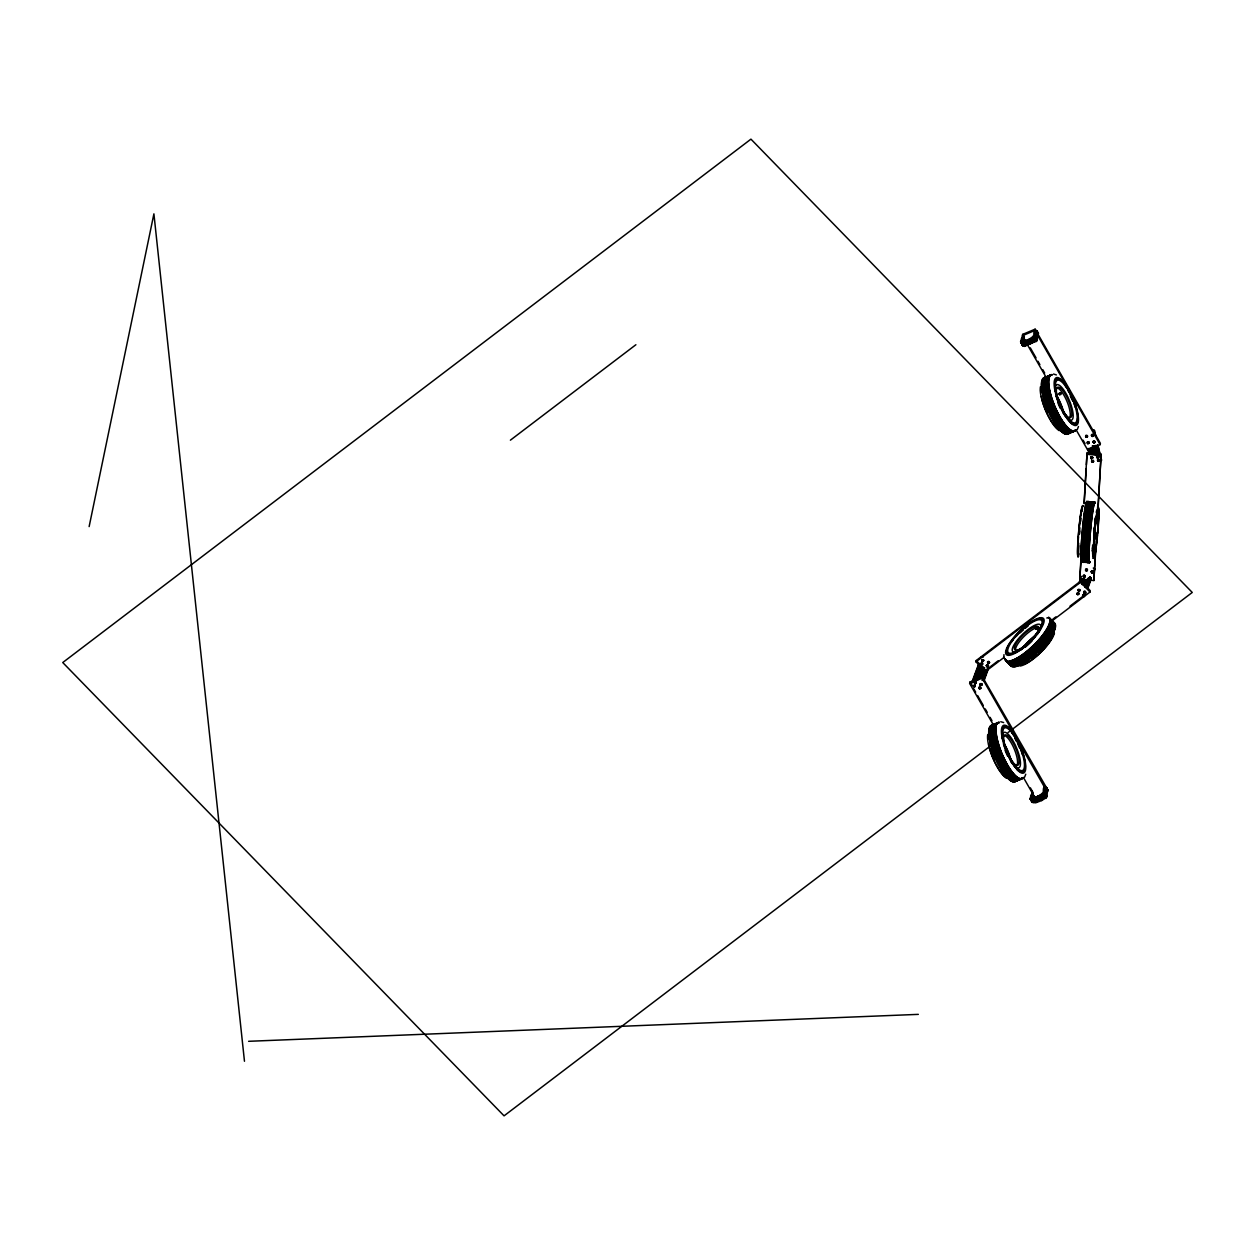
<?xml version="1.0" encoding="UTF-8"?>
<svg xmlns="http://www.w3.org/2000/svg" width="1255" height="1255" viewBox="0 0 1255 1255"><rect width="100%" height="100%" fill="white"/><g stroke="black" fill="none" stroke-linecap="round" stroke-linejoin="round"><path stroke-width="1.5" d="M1003.827 657.918L1003.953 654.655M1035.202 333.093L1035.249 332.826A36.05 13.523 -29.3 0 1 1035.783 331.163L1035.971 331.885A36.254 13.585 -29.3 0 0 1035.438 333.563L1035.328 335.258L1034.904 332.967A36.254 13.585 -29.3 0 1 1035.61 331.226L1035.94 330.583M1034.951 334.599L1035.093 332.889M1035.501 335.179L1035.626 333.485A36.05 13.523 -29.3 0 1 1036.144 331.822M1035.908 334.379L1036.959 339.87M1035.987 336.418L1036.097 334.724A36.254 13.585 -29.3 0 1 1036.63 333.046L1037.461 332.45M1036.332 337.046L1036.269 334.661A36.05 13.523 -29.3 0 1 1036.803 332.983L1037.195 332.497M1036.442 337.234L1036.567 335.54A36.254 13.585 -29.3 0 1 1037.101 333.861L1038.23 333.971L1037.43 335.571A36.819 13.805 -29.3 0 0 1037.273 336.011M1036.818 337.893L1036.677 335.728M1036.991 337.815L1036.944 336.199M1044.427 791.34L1044.552 789.63A36.254 13.585 -29.3 0 1 1045.07 787.967L1045.321 786.744L1045.65 787.967M1044.662 789.834L1044.929 792.36M1044.788 791.999L1044.929 790.305A36.254 13.585 -29.3 0 1 1045.446 788.626C1046.89 787.418 1047.47 788.093 1046.027 789.003M1045.148 792.611L1045.431 790.854A36.05 13.523 -29.3 0 1 1045.964 789.191L1045.807 788.171M1045.446 793.16L1045.384 791.121M1045.619 793.082L1045.744 791.403A36.05 13.523 -29.3 0 1 1046.278 789.724L1046.372 787.591L1046.905 788.344M1045.901 793.976L1045.87 792.36M1041.713 800.549L1046.435 797.6L1046.403 792.94M1096.007 546.019L1093.874 580.532L1079.786 579.292L1080.759 561.707M1084.053 503.114L1087.05 452.961L1101.137 454.216L1097.968 510.863A25.665 1.584 -84.9 0 0 1097.45 507.13M1080.931 562.35L1079.786 579.292M1084.21 503.757L1086.171 468.586M1086.391 464.679L1087.05 452.961M1093.874 580.532L1095.725 547.337M1097.811 510.22L1101.137 454.216M1096.227 542.113L1096.65 534.301M1037.163 332.967L1036.254 331.508M1037.101 336.136A36.05 13.523 -29.3 0 1 1037.634 334.473L1037.854 332.936M1032.112 792.485L1032.206 793.882M1046.576 788.454L1046.074 787.56M1045.509 791.732L1045.572 791.466A36.254 13.585 -29.3 0 1 1046.105 789.787L1046.246 787.967M1046.294 788.548L1047.094 788.877M1045.603 795.121L1046.043 792.282A36.254 13.585 -29.3 0 1 1046.56 790.603L1046.576 788.14M1046.294 792.752A36.254 13.585 -29.3 0 1 1046.827 791.074L1046.168 789.207M1046.309 794.29C1048.066 789.097 1048.223 789.615 1046.843 790.226M993.631 725.374L969.644 683.41L969.911 682.093L982.43 676.853L982.147 678.155L1047.407 792.313L1047.705 790.713M1047.392 791.23L1044.96 786.116L1043.972 787.089A36.819 13.805 -29.3 0 0 1043.423 788.799L1043.297 790.509C1045.007 795.043 1025.084 802.431 1032.128 793.395A36.819 13.805 -29.3 0 0 1032.222 791.921L1032.143 791.419M974.696 686.736L973.88 685.575M973.849 686.846L974.759 685.512L973.425 685.701L974.272 687.034L974.759 685.512M974.853 686.579L973.896 685.654M974.555 682.375L975.355 683.395L975.888 682.171L974.555 682.375L975.386 683.693L975.888 682.171M982.336 664.13L981.018 664.585L981.426 663.205L982.257 664.523L980.924 664.726L980.845 663.644M979.135 688.368L980.688 688.509L979.575 687.567M981.677 664.977L982.179 663.44M974.147 681.7L980.626 664.068L981.802 663.456M983.716 660.052L982.806 661.636L981.975 660.318L983.293 660.114L982.383 661.448L981.692 660.114M979.763 687.16L979.261 688.681L980.516 687.411M980.939 684.053L980.986 685.308L981.63 684.085L980.218 684.665L981.049 684.038M980.265 685.042L981.143 685.607L981.159 684.053L980.484 685.214M980.892 683.834L980.594 684.744L981.426 684.226M988.454 665.793L987.058 666.531L987.167 665.103L986.681 666.625L988.014 666.436L987.92 665.354M987.607 666.405L987.638 665.432M987.434 662.013L988.72 663.33L988.171 662.091M989.128 663.095L989.05 662.013L987.638 662.609L988.548 663.55L989.05 662.013M988.077 663.095L988.469 661.981L988.548 663.55M1036.803 629.273L1036.457 627.877L1036.803 629.273L1035.297 628.394M1036.348 628.394L1036.755 628.222M1086.548 435.799L1087.003 437.211L1085.701 436.771L1087.081 436.818M1085.967 436.975L1086.877 436.803L1086.25 435.909M1088.43 443.58L1087.614 443.423M1088.634 442.623L1088.195 443.486M1077.825 594.478L1078.453 593.16L1077.119 593.364L1077.951 594.682L1078.453 593.16M1077.041 593.741C1080.351 594.321 1074.453 593.097 1078.688 592.972M1079.41 590.07L1078.249 590.023L1078.327 591.105L1079.661 590.917L1079.567 589.834M1091.348 457.542L1092.054 457.997L1091.521 457.322M1079.41 590.352L1078.155 590.415M1092.164 457.777L1092.164 457.542M1093.701 441.65L1094.501 441.744M1091.599 461.275L1092.336 462.264L1092.964 460.852M1094.391 441.493L1094.517 441.65M1084.634 575.841L1083.865 576.312L1084.712 576.249M1084.697 575.794L1083.536 576.61M1083.504 595.043L1083.692 596.596L1082.532 595.309M1086.014 568.939L1085.418 570.068L1086.454 570.805M1087.018 570.727L1086.705 569.503L1086.579 571.009L1085.653 570.068L1087.065 569.488C1087.363 572.155 1088.116 568.217 1086.265 568.939M1083.034 596.203C1084.461 594.917 1083.128 596.25 1083.928 596.031M1084.634 591.717L1084.069 593.003L1085.402 592.815L1084.571 591.482L1083.944 592.689L1084.995 593.035M1097.137 457.291L1097.937 456.506L1097.89 457.746M1085.402 592.815L1084.853 591.717L1083.912 592.313M1097.984 461.04C1099.192 459.659 1098.313 461.118 1098.8 459.691L1097.968 461.118M1089.403 578.822L1090.187 577.52L1090.156 579.073L1089.905 577.3L1090.156 579.073M1090.83 578.241L1089.607 578.21L1090.187 577.52M1092.321 572.923L1092.744 571.778L1091.489 571.59L1092.823 571.386L1091.756 572.092L1092.321 572.923L1091.175 571.888M1059.189 394.556L1059.361 393.474L1060.71 393.662L1059.832 394.996L1059.283 394.164M1060.412 394.007C1059.079 394.823 1060.067 393.866 1060.271 394.164M89.136 526.598L153.91 213.852L244.474 1061.259M1022.386 336.167L1022.825 336.481A36.254 13.585 -29.3 0 1 1022.699 337.987L1021.335 341.046M1076.1 429.743L1087.614 449.886L1100.117 444.647L1034.857 330.473L1035.124 329.171L1022.621 334.41L1022.637 335.744M1035.014 333.171L1035.14 332.638A36.05 13.523 -29.3 0 1 1035.673 330.975L1035.971 330.19L1036.238 331.477M1035.281 333.626L1035.344 333.375A36.254 13.585 -29.3 0 1 1035.861 331.697L1036.316 331.242M1035.391 333.83L1035.516 333.297A36.05 13.523 -29.3 0 1 1036.034 331.634M1035.736 334.442L1035.971 334.112A36.05 13.523 -29.3 0 1 1036.505 332.45L1037.148 330.865L1037.634 332.136L1036.646 331.304L1036.332 332.512A36.254 13.585 -29.3 0 0 1035.799 334.191M1036.505 335.807L1036.63 335.273A36.05 13.523 -29.3 0 1 1037.148 333.61M1036.771 336.277L1036.818 336.011A36.254 13.585 -29.3 0 1 1037.352 334.332M1037.367 333.485L1037.461 334.52M1004.157 657.322L985.426 671.566L975.966 661.84L976.233 660.522L1080.806 580.987L1090.281 590.713L1090.015 592.031L1050.984 621.711M974.931 686.203L973.739 686.124L974.272 687.034M973.347 686.093L974.021 685.261M974.649 683.457L975.355 682.657L975.386 683.693M975.135 681.92L975.26 683.567M976.359 682.94L975.668 681.606L974.241 682.751M980.924 664.726L981.379 663.456L982.257 664.523M981.426 663.205L981.316 664.13M982.053 661.385L981.975 660.318M982.132 661.009L983.042 661.071L982.555 659.863M983.214 657.024L981.347 656.694M982.806 661.636L983.465 660.805L981.755 660.867M978.9 687.411L978.947 688.242M979.182 687.599L980.218 687.567L980.045 688.587M979.261 688.681L980.233 687.489M980.265 688.273L979.339 688.289M981.19 684.869L981.63 684.085M981.018 687.599L980.861 688.399M980.735 685.34L981.802 684.775M986.242 665.668L986.854 664.805M985.426 671.566L985.708 670.248L998.196 660.758M986.681 666.625L987.387 665.825L987.418 666.876M986.838 666.138L987.167 665.103M987.795 663.299L987.716 662.216M988.187 662.703L988.297 661.777M989.583 662.452L988.971 663.33M1059.283 393.866L1060.083 393.223M1035.249 628.222L1035.861 627.343M1035.924 628.3L1037.038 628.614M1036.018 629.383C1035.814 628.504 1035.344 629.288 1036.677 628.504M1036.583 627.688L1035.736 628.19M1086.155 436.426L1087.489 436.74M1086.861 436.52L1086.014 435.736L1086.595 436.316M1086.799 435.626L1085.936 436.128M1087.159 442.278L1087.379 443.329M1088.948 442.607L1087.41 442.827L1087.865 443.768L1088.948 442.607L1087.661 442.184L1088.618 442.701L1087.724 443.266M1088.869 442.999L1088.43 442.058M1087.614 449.886L1087.881 448.568M1091.426 434.967L1092.132 436.458L1093.215 435.297L1091.928 434.873L1091.866 436.191L1093.513 435.658M1092.634 430.528L1094.517 430.528M1091.599 435.909L1092.713 436.269M1091.928 434.873L1093.215 435.297M1092.132 436.458L1092.901 436.348M1093.497 435.736L1092.807 434.387M1092.995 441.744L1093.607 440.866M1094.768 442.137L1093.56 441.305L1094.768 442.137L1093.764 442.905L1093.011 441.65M1090.642 457.62L1091.254 456.757M1093.764 442.905L1093.325 441.964L1094.611 442.639M1094.329 441.195L1093.921 442.074M1091.976 457.087L1092.43 458.028L1091.976 457.087L1091.27 457.965M1094.862 441.744L1094.533 442.78L1095.207 441.854M1092.854 457.746L1091.411 458.797L1090.783 458.044M1092.446 461.95L1091.693 461.511M1092.132 460.679L1093.34 461.495L1092.132 460.679L1091.803 461.715M1097.105 456.334L1098.407 456.773L1097.105 456.334L1097.309 457.918L1098.407 456.773M1097.309 457.918L1096.588 456.93M1100.117 444.647L1100.384 443.329L1035.124 329.171M1097.529 459.895L1097.592 460.726M1098.094 457.808L1097.184 457.416L1098.015 456.726M1098.031 459.801L1098.8 459.691M1098.69 457.212L1098.643 456.381M1098.235 461.401L1097.796 460.459L1099.004 461.275L1099.662 460.083M1098.956 460.428L1098.392 461.134M1032.347 795.011L1031.861 792.909M1031.939 795.074L1032.065 794.541A36.254 13.585 -29.3 0 0 1032.19 793.034L1032.222 792.674M1032.316 795.733L1032.426 795.199A36.254 13.585 -29.3 0 0 1032.567 793.693M1032.661 796.345L1032.896 796.015A36.254 13.585 -29.3 0 0 1032.959 795.592M1033.602 797.647L1033.649 797.38A36.254 13.585 -29.3 0 0 1033.791 795.874M1077.198 594.446L1077.919 593.646L1077.951 594.682M1077.7 592.909L1078.155 593.897L1077.574 593.239M1079.99 589.772L1079.222 591.215L1078.249 590.023M1078.829 589.583L1078.547 590.446L1079.394 590.164M975.966 661.84L1080.539 582.304L1080.806 580.987M1079.08 591.356L1079.739 590.525M1083.583 575.841L1084.414 577.159L1084.916 575.637L1083.583 575.841L1083.74 576.861M1083.661 576.923L1084.995 576.72M1084.163 575.386L1084.477 576.829M1084.916 575.637L1084.461 576.422M1085.826 570.758L1087.065 569.488M1086.203 570.178L1086.328 569.237M1084.289 596.141L1083.442 594.823L1082.783 595.654L1083.614 595.027M1083.834 591.497L1083.661 592.313M1084.022 595.45L1082.955 596.345L1082.861 595.262M1083.442 594.823L1083.175 595.67M1084.571 591.482L1084.367 592.862L1085.481 592.423M1083.755 595.858L1084.195 595.058M1084.822 593.254L1085.01 592.784M1044.38 789.709L1044.427 789.442A36.254 13.585 -29.3 0 1 1044.96 787.764L1045.242 787.387M1044.489 789.913L1044.615 789.379A36.05 13.523 -29.3 0 1 1045.133 787.716M1084.618 595.011L1084.351 596.25M1044.756 790.368L1044.803 790.117A36.254 13.585 -29.3 0 1 1045.337 788.438L1045.792 787.983M1044.866 790.572L1044.976 790.038A36.05 13.523 -29.3 0 1 1045.509 788.375M1045.948 788.328L1045.776 787.45M1091.191 577.99L1089.795 578.728L1089.905 577.3M1091.144 571.715L1091.756 570.837M1045.98 792.548L1046.09 792.015A36.05 13.523 -29.3 0 1 1046.623 790.352M1046.152 792.47L1046.199 792.219A36.05 13.523 -29.3 0 1 1046.733 790.54M1089.967 577.52L1089.983 578.335L1090.658 577.535M1092.995 572.5L1091.662 572.531L1091.944 571.464M1092.07 571.15L1092.007 572.139L1092.54 571.464M1046.356 794.023L1046.576 792.878A36.05 13.523 -29.3 0 1 1047.109 791.215L1047.831 790.368M1047.203 790.885L1047.219 789.724M1092.901 572.468L1092.823 571.386M1037.885 333.814L1037.273 332.92M1046.937 791.262L1046.78 789.928M1047.156 790.289L1047.611 789.348M1046.607 793.144L1046.905 792.313M1021.915 339.948L1022.543 338.066M1031.375 796.69L1032.002 794.807A36.05 13.523 -29.3 0 0 1032.128 793.301L1032.394 794.603M1031.814 797.098L1032.379 795.466A36.05 13.523 -29.3 0 0 1032.488 793.96M1032.096 797.976L1032.834 796.282M972.201 681.355L978.774 663.707M972.045 682.955L979.182 663.566M973.064 681.23L979.543 663.613M975.151 680.053L981.096 664.334M976.045 680.336L981.222 666.248M976.406 680.461L981.598 666.358M976.563 680.822L981.755 666.719M978.225 679.096L982.759 666.75M978.68 679.551L983.214 667.205M979.904 677.669L983.151 668.852M980.061 678.029L983.951 667.456M980.798 678.265L984.689 667.691M981.081 678.061L984.312 669.244M981.441 678.186L984.689 669.37M982.32 678.469L985.567 669.652M982.038 680.351L985.928 669.778M983.167 680.618L987.701 668.288M983.496 680.806L988.046 668.476M983.873 681.261L988.344 668.852M1086.014 435.736L1085.952 437.054M1087.003 437.211L1087.316 436.16M1087.661 442.184L1087.599 443.501M1093.56 441.305L1093.027 441.917M1091.207 457.197L1091.411 458.797M1092.509 457.636L1091.348 458.373M1093.105 462.154L1093.434 461.103M1035.814 627.798L1035.391 628.645M1037.116 628.237L1036.034 629.037M1099.333 460.24L1098.815 461.213M1078.798 583.465L1081.481 576.39M1079.269 583.293L1080.555 579.763M1081.261 582.006L1082.563 578.477M1081.606 582.116L1082.908 578.586M1082.422 582.383L1083.724 578.853M1082.124 584.265L1084.069 578.979M1082.265 584.61L1084.21 579.324M1083.206 584.626L1085.151 579.339M1083.63 585.065L1085.575 579.779M1084.179 584.94L1086.108 579.653M1084.32 585.285L1086.265 579.998M1084.995 585.52L1087.599 578.461M1085.261 585.301L1087.207 580.014M1084.963 587.183L1088.195 578.367M1085.779 587.45L1089.026 578.633M1086.124 587.56L1089.026 578.037M1087.159 587.811L1090.407 578.994M1087.489 587.983L1090.721 579.167M1085.81 593.646L1084.1 596.69M1087.818 588.422L1091.003 579.543M1093.654 572.562L1094.893 568.97L1093.278 568.076M1077.308 429.492L1078.453 426.543M1024.598 777.174L1025.759 774.21M975.59 683.222C973.613 683.536 977.363 681.559 974.476 682.767M987.669 666.201L986.508 665.934M1087.834 442.435L1088.462 443.015L1087.991 442.372M1093.874 441.431L1093.748 442.748M1089.12 443.266L1089.183 442.215M980.688 663.22L980.783 664.491M982.32 660.428L983.214 660.507M1091.756 460.538L1091.583 461.354M981.316 663.597L982.006 663.832M981.912 664.413L982.54 664.366M982.524 664.444L982.681 663.628M1093.733 461.464L1092.901 462.169M1096.729 456.208L1096.572 457.008M974.774 685.136L973.111 686.093M1097.921 457.495L1097.058 457.573M1097.513 459.989L1098.345 459.283M974.508 686.469L973.425 685.701M976.374 682.861L975.543 683.567M988.03 662.624L989.207 662.703M986.963 665.793L987.748 665.73M980.155 683.85L980.077 684.901M978.884 687.489L979.716 686.783M981.379 685.042L980.735 685.214M1086.093 569.801L1086.689 570.084M1083.426 575.418L1083.347 576.469M1078.798 594.164L1078.704 592.878M1092.556 572.358L1091.646 572.28L1092.76 572.625M1085.81 592.423L1084.979 593.129M1035.642 335.54L1032.096 338.677M1035.485 337.219L1036.003 336.214M1036.112 336.403L1032.457 339.336L1025.853 342.113M1035.83 337.846L1036.457 337.03M1036.771 337.564L1033.116 340.513M1036.944 338.27L1033.477 341.125M1036.599 339.195L1037.116 338.191M1037.226 338.379L1035.595 340.105M1037.493 338.85L1035.861 340.56M1044.458 793.113L1045.101 792.282M1044.568 793.301L1045.211 792.485M1044.835 793.772L1045.29 793.019L1044.944 793.96M1045.588 793.144L1039.815 797.192M1042.277 796.705L1045.933 793.772M1046.592 794.933L1040.819 798.98M1046.058 795.937L1046.701 795.121M1046.435 796.611L1046.952 795.592M1046.592 796.564L1045.666 793.238M1046.843 796.941L1045.572 798.384M1060.883 394.509L1060.867 393.239M1021.052 340.905L1020.519 341.768L1022.15 343.195M1020.629 341.972L1021.225 340.858M1020.99 342.631L1021.601 341.517M1021.178 342.552L1021.711 341.705M1021.335 343.243L1022.794 341.172M1022.37 342.882L1021.648 343.792L1022.511 343.807M1022.37 345.078L1023.092 344.152M1022.48 345.266L1023.202 344.356M1030.7 797.6L1029.978 798.509L1031.83 800.659L1040.191 797.866M1030.088 798.713L1030.81 797.788M1030.904 798.321L1030.355 799.168L1031.249 799.278M1030.465 799.372L1031.061 798.258M1031.124 800.533L1031.657 799.67M1031.469 801.161L1032.175 800.235M1031.579 801.349L1032.285 800.439M1031.939 802.008L1032.379 800.957M1021.162 341.109L1021.978 339.697M1021.884 342.395L1022.637 341.235M1030.528 797.647L1031.892 794.619A36.05 13.523 -29.3 0 0 1032.018 793.113L1032.222 793.097M1030.637 797.851L1031.437 796.439M1022.668 334.677L1024.409 336.92M1022.762 335.383L1025.225 340.764M1031.939 792.548L1032.096 791.152M1032.332 792.329L1032.3 793.223A36.254 13.585 -29.3 0 1 1032.175 794.729M1034.763 329.971L1034.497 330.347A36.819 13.805 -29.3 0 0 1033.947 332.057L1033.838 333.767C1035.563 338.27 1015.703 345.674 1022.637 336.716A36.819 13.805 -29.3 0 0 1022.762 335.179L1022.605 334.975M1036.991 333.673L1037.775 333.752M1097.937 457.118L1098.062 456.679M975.01 682.249L975.7 682.704M1092.556 572.076L1092.462 571.527M1078.814 590.493L1079.661 590.917M1084.775 592.454L1084.649 591.811M1085.826 435.422L1085.575 436.662M1087.285 437.007L1087.646 436.018M1091.976 434.418L1091.395 435.469M1092.697 435.626L1092.823 435.124M1090.815 457.149L1092.336 456.93M1091.74 460.616L1093.262 460.397M1096.713 456.287L1098.235 456.067M1098.564 459.863L1098.251 461.04M974.915 686.689L975.182 685.45M1085.277 576.547L1084.273 577.033M980.704 684.304L981.724 685.152M981.802 685.261L982.147 684.257M1078.406 590.713C1080.461 592.344 1076.006 588.501 1079.598 589.458M1078.218 593.819L1077.119 593.364M1083.253 595.294L1084.116 595.45M1085.481 592.909L1085.575 591.45M1037.634 333.438L1037.885 332.606L1037.775 334.175M1047.094 789.803L1046.45 790.415A36.254 13.585 -29.3 0 0 1045.917 792.093M1036.097 341.642L1036.959 340.858L1024.535 346.396M1033.995 337.266L1035.155 336.324M1034.481 338.113L1035.532 336.983M1034.826 338.74L1035.987 337.799M1035.249 339.274L1036.301 338.348M1035.971 340.764L1037.116 339.823M1043.47 794.007L1044.631 793.066M1044.74 793.254L1035.046 798.4M1043.846 794.666L1044.991 793.725M1044.301 795.482L1045.29 794.588M1045.76 795.09L1036.081 800.219M1045.07 796.847L1046.105 795.701M1046.215 795.905L1040.928 799.168L1032.598 802.008M1046.325 796.407L1043.313 798.525M1045.431 797.505L1046.482 796.36M1059.11 393.286L1060.648 393.129M510.393 440.176L635.893 344.733M1087.238 570.178L1085.732 569.692M1089.246 578.131L1090.297 577.677M987.638 662.609L988.595 662.107M1078.61 593.85L1077.37 594.054M1052.82 619.201L1055.941 616.832M1069.982 606.149L1082.469 596.658M989.379 746.741L504.055 1115.852L62.75 662.546L750.945 139.148L1192.25 592.454L1008.11 732.496M987.481 666.531L986.587 665.542M1034.12 337.25L1023.515 341.972M1032.363 339.148L1034.481 337.924M1034.951 338.74L1030.7 341.078M1035.72 340.089L1029.147 343.274M1023.531 345.643L1029.649 344.074L1035.971 340.56M1034.01 342.019L1036.081 340.748M1041.556 795.419L1043.58 793.991M1041.932 796.078L1043.956 794.666M1042.654 797.27L1044.725 796.015M1045.556 797.505L1034.857 802.306M1091.725 434.638L1092.791 434.465M1087.458 441.948L1088.258 441.65M1093.168 462.091L1093.497 460.491M1087.254 570.586L1086.046 570.539M1083.598 575.308L1084.398 575.01M1091.505 571.056L1093.058 571.198M1084.853 576.876L1085.324 575.574M1078.625 594.258L1077.276 594.384M1084.006 591.403L1085.073 591.246M1084.367 596.172L1083.567 596.47M982.351 664.554L980.641 664.193M980.312 683.74L981.865 683.881M979.622 688.54L980.453 688.65M1032.159 338.709L1027.657 340.638M1032.52 339.368L1028.033 341.297M1033.179 340.529L1028.802 342.662M1031.343 342.238L1033.54 341.156M1033.9 341.815L1027.39 344.686M1041.509 795.262L1030.371 798.902M1041.885 795.921L1037.509 797.976M1040.16 797.819L1042.34 796.737M1043.376 798.557L1036.803 801.506M1034.826 329.673L1036.646 331.979M1029.994 339.838L1023.421 342.066M1030.716 341.125L1026.308 342.929M1031.485 342.474L1022.323 345.094M1037.132 797.38L1039.438 796.533M1039.83 797.239L1035.312 798.855M1038.262 799.404L1040.489 798.4M1038.732 800.219L1040.96 799.215M1041.713 800.549L1035.689 802.808L1033.147 802.573M1034.857 330.473L1022.354 335.728L1022.935 334.316M969.644 683.41L982.147 678.155M1042.058 794.572L1034.904 797.568L1023.39 777.41M1037.509 331.493L1037.132 331.493M1038.277 333.344C1038.277 332.826 1038.387 333.689 1038.434 333.061M1037.524 333.532L1038.497 333.25M1046.482 788.234L1046.623 787.607M1031.736 793.897L1032.787 795.09M982.43 676.853L1047.878 790.085M1089.262 578.586L1089.811 578.147M1078.139 593.835L1077.512 593.317L1078.531 594.243M1025.963 342.317L1028.159 341.423M1028.504 342.05L1024.253 343.541M1026.606 343.478L1028.818 342.599M1026.966 344.105L1029.273 343.415M1035.422 799.059L1037.618 798.227M1036.426 800.847L1038.638 799.953M1023.798 342.725L1025.9 342.035M1026.01 342.238L1022.025 343.29M1024.566 344.074L1026.668 343.399M1024.911 344.701L1027.123 344.215L1046.341 377.692M1025.288 345.36L1027.5 344.874M1032.896 798.808L1035.108 798.321M1033.273 799.466L1035.359 798.776M1033.367 799.655L1035.469 798.98M1034.026 800.831L1036.128 800.141M1036.583 800.957L1031.688 801.647M1032.865 802.478L1036.85 801.427M1034.748 802.102L1036.959 801.616M1093.591 440.944L1094.689 441.038M1092.258 458.53L1091.458 458.483M1089.575 577.08L1091.16 577.802M1090.077 578.743L1089.324 577.739M1083.112 594.588L1084.602 595.09M1035.846 627.437L1037.336 627.924M987.967 661.542L988.799 661.526M986.838 664.883L988.438 665.872M987.387 666.578L987.089 665.495M980.547 683.614L981.394 683.583M980.343 687.787L979.512 687.913M1021.539 342.427L1023.625 342.16L1020.833 342.458M1023.892 342.631L1021.099 342.913M1021.915 343.101L1023.986 342.819M1022.37 343.917L1024.347 343.446M1024.645 343.996L1021.868 344.278M1023.029 345.078L1025.115 344.811M1023.39 345.737L1025.476 345.47M1025.398 345.564L1022.699 345.753L1020.692 341.705M1030.998 799.168L1033.085 798.902M1031.375 799.843L1033.351 799.372M1033.461 799.561L1030.684 799.859M1032.143 801.192L1034.12 800.737M1032.488 801.82L1034.575 801.553M1034.951 802.212L1032.049 802.306M1094.611 442.403L1093.513 442.544M975.449 682.877L975.966 683.253M1043.987 791.074L1046.639 795.341M248.615 1041.305L918.331 1014.369M1086.328 435.281L1087.144 435.454M1087.959 441.729L1089.011 442.074M1083.755 576.782L1084.587 576.955M982.492 659.565L983.795 660.381M982.963 661.416L982.445 661.307M1037.148 330.865L1036.897 332.324M1045.901 787.795L1046.843 788.877M1048.082 790.619L1047.125 789.552M1098.015 445.368L1101.639 460.287L1098.611 459.361M1086.783 454.279L1100.87 455.534M1097.466 457.651L1096.682 457.181M981.096 684.791L980.39 685.356L980.296 684.273M987.403 664.805L988.422 665.621M987.309 666.672L986.257 665.589M1020.723 342.254L1021.79 342.537M1022.213 344.905L1023.264 345.172M1022.59 345.564L1024.535 346.396M1030.575 799.655L1031.626 799.937M1031.328 801.019L1032.285 801.098M1031.798 801.835L1032.74 801.914M971.762 684.759L970.978 684.901M1053.494 374.037L1056.365 374.916M1000.784 721.719L1003.655 722.582M1089.826 577.677L1090.736 578.618M988.815 661.448L989.567 662.546M981.943 662.875L982.665 663.707M974.978 683.52L974.256 682.673M1080.539 582.304L1090.015 592.031M976.233 660.522L978.947 663.299M1092.572 457.024L1092.838 457.824M1030.308 347.839L1036.065 357.91M1037.979 361.267L1039.893 364.625M1042.78 369.676L1044.693 373.033M1083.081 440.176L1085.01 443.533M969.911 682.093L971.841 685.45M973.755 688.807L975.668 692.164M977.598 695.521L983.355 705.592M985.269 708.95L987.199 712.307M990.07 717.342L991.983 720.699M1030.386 787.858L1033.257 792.893M1036.159 336.34L1037.336 338.521M1035.014 334.316L1037.163 338.599M1044.599 791.246L1046.811 795.262M1035.202 335.101L1037.43 339.117M1044.835 791.764L1046.89 795.858M1021.821 343.713L1022.872 345.658M1031.641 801.082L1032.332 802.4L1030.261 798.635M1083.269 576.139L1084.744 576.029M1023.594 338.834L1023.782 339.368A36.254 13.585 -29.3 0 0 1023.86 338.301M1094.438 430.481L1095.85 436.097M1094.14 430.277L1095.474 435.861M1097.701 445.164L1101.263 460.036M1093.78 430.261L1094.674 433.979M1097.356 445.149L1100.462 458.153M1096.195 445.4L1098.423 454.702M1095.819 445.462L1098.047 454.749M1094.925 445.588L1097.152 454.89M1094.548 445.651L1096.776 454.938M1094.25 445.964L1096.478 455.267M1093.497 446.074L1095.725 455.377M1093.34 445.823L1095.568 455.126M1092.744 446.184L1094.533 453.62M1092.274 445.98L1094.062 453.416M1091.521 448.019L1093.027 453.839M1091.144 448.066L1092.477 453.651M1090.234 448.208L1091.568 453.777M1089.858 448.255L1091.191 453.839M1088.367 448.459L1089.701 454.028M1091.489 571.59L1091.568 572.672M1083.991 591.936L1084.069 593.003M983.293 660.114L983.387 661.197M1025.696 340.403A36.819 13.805 -29.3 0 1 1025.696 340.78M1023.547 337.768A36.254 13.585 -29.3 0 1 1023.421 339.274M1023.06 337.642A36.254 13.585 -29.3 0 1 1023.029 338.034M1022.998 337.924A36.05 13.523 -29.3 0 1 1022.966 338.301M1022.543 336.371A36.05 13.523 -29.3 0 1 1022.417 337.877M1023.688 338.395A36.05 13.523 -29.3 0 1 1023.625 339.462M1024.143 339.211A36.05 13.523 -29.3 0 1 1024.143 339.556A36.254 13.585 -29.3 0 0 1024.206 338.928M1024.315 339.117A36.254 13.585 -29.3 0 1 1024.315 339.478M1024.033 339.007A36.05 13.523 -29.3 0 1 1024.033 339.352M1034.967 332.701A36.254 13.585 -29.3 0 1 1035.501 331.022M1035.171 797.145A36.819 13.805 -29.3 0 1 1035.171 797.521M1032.849 794.588A36.05 13.523 -29.3 0 1 1032.834 794.933M1032.787 795.67A36.05 13.523 -29.3 0 1 1032.708 796.094M1033.022 794.509A36.254 13.585 -29.3 0 1 1032.991 795.215M1045.258 790.932A36.254 13.585 -29.3 0 1 1045.792 789.254M1045.086 790.226A36.05 13.523 -29.3 0 1 1045.619 788.564M1033.602 795.952A36.05 13.523 -29.3 0 1 1033.477 797.443L1033.54 797.176A36.254 13.585 -29.3 0 0 1033.681 795.67M1033.493 795.748A36.05 13.523 -29.3 0 1 1033.493 796.094M1033.869 796.407A36.05 13.523 -29.3 0 1 1033.806 797.49M1034.042 796.329A36.254 13.585 -29.3 0 1 1033.979 797.427M1034.151 796.533A36.254 13.585 -29.3 0 1 1034.089 797.615A36.05 13.523 -29.3 0 0 1033.979 796.611M1044.709 789.568A36.05 13.523 -29.3 0 1 1045.242 787.905M1023.17 777.88A30.559 8.863 67.2 0 1 1002.369 754.851A30.559 8.863 67.2 0 1 999.278 722.237M1007.608 756.122A25.665 7.452 67.2 0 1 1004.973 749.972M1009.804 729.72A25.665 7.452 67.2 0 1 1013.977 735.477M1015.028 737.203A25.665 7.452 67.2 0 1 1018.025 742.913M1018.715 744.419A25.665 7.452 67.2 0 1 1020.66 749.062M1024.849 766.052A25.665 7.452 67.2 0 1 1024.692 769.943M1020.158 779.151A30.559 8.863 67.2 0 1 999.356 756.106A30.559 8.863 67.2 0 1 996.282 723.492M1021.429 778.618A30.559 8.863 67.2 0 1 1000.627 755.573A30.559 8.863 67.2 0 1 997.537 722.958M1022.778 778.053A30.559 8.863 67.2 0 1 1001.976 755.008A30.559 8.863 67.2 0 1 998.886 722.394M1021.821 778.445A30.559 8.863 67.2 0 1 1001.019 755.416A30.183 8.754 67.2 0 1 994.901 727.163M997.945 722.802A30.559 8.863 67.2 0 0 1001.019 755.416A30.183 8.754 67.2 0 0 1016.895 778.382M996.046 724.245A30.183 8.754 67.2 0 1 998.07 723.147M1021.664 778.116A30.183 8.754 67.2 0 1 1019.64 779.198M1019.248 779.371A30.183 8.754 67.2 0 1 1002.337 759.102A30.183 8.754 67.2 0 1 994.509 727.335M1023.013 777.551A30.183 8.754 67.2 0 1 1005.804 761.832A30.183 8.754 67.2 0 1 996.25 726.598M997.396 723.68A30.183 8.754 67.2 0 1 999.419 722.582M1002.447 737.72A19.202 5.569 67.2 0 1 1011.263 737.987A19.202 5.569 67.2 0 1 1020.472 763.871A19.202 5.569 67.2 0 1 1010.573 760.593M1008.047 754.349A16.441 4.769 67.2 0 1 1006.463 735.038A16.441 4.769 67.2 0 1 1018.872 758.632A16.441 4.769 67.2 0 1 1009.961 758.004M1022.621 777.708A30.183 8.754 67.2 0 1 1005.412 761.989A30.183 8.754 67.2 0 1 995.858 726.77M997.003 723.837A30.183 8.754 67.2 0 1 999.027 722.755M1017.789 780.139A30.559 8.863 67.2 0 1 996.988 757.11A30.559 8.863 67.2 0 1 993.897 724.496M1012.848 780.077A30.183 8.754 67.2 0 1 1010.699 778.492M1009.553 777.41A30.183 8.754 67.2 0 1 990.87 728.857M992.015 725.939A30.183 8.754 67.2 0 1 994.038 724.841M1017.632 779.81A30.183 8.754 67.2 0 1 1015.609 780.892M994.384 759.604A23.123 6.714 67.2 0 1 992.627 755.416M1019.499 771.527A24.488 7.106 67.2 0 1 1016.817 769.362M1012.863 764.405A24.488 7.106 67.2 0 1 1010.871 761.189M1004.941 748.404A24.488 7.106 67.2 0 1 1003.482 743.98M1012.079 733.061A24.488 7.106 67.2 0 1 1014.087 736.058M1015.091 737.705A24.488 7.106 67.2 0 1 1016.55 740.34M1018.605 744.576A24.488 7.106 67.2 0 1 1020.472 749.015M1021.021 750.506A24.488 7.106 67.2 0 1 1022.48 754.914M1016.472 768.484A23.312 6.761 67.2 0 1 1013.663 765.126M1012.707 763.762A23.312 6.761 67.2 0 1 1005.679 749.925M1002.478 739.038A23.312 6.761 67.2 0 1 1001.992 735.901M1014.824 738.332A23.312 6.761 67.2 0 1 1016.66 741.736M1017.538 743.509A23.312 6.761 67.2 0 1 1019.389 747.698M1020.001 778.806A30.183 8.754 67.2 0 1 1015.232 779.088M1014.181 778.398A30.183 8.754 67.2 0 1 996.235 747.525A30.183 8.754 67.2 0 1 996.407 723.853M1016.879 780.359A30.183 8.754 67.2 0 1 996.862 752.875A30.183 8.754 67.2 0 1 995.293 724.308M1019.06 779.606A30.559 8.863 67.2 0 1 998.243 756.577A30.559 8.863 67.2 0 1 995.168 723.962M1009.145 777.582A30.183 8.754 67.2 0 1 992.721 746.301A30.183 8.754 67.2 0 1 993.631 725.014M1017.225 779.967A30.183 8.754 67.2 0 1 1015.201 781.065M1017.397 780.312A30.559 8.863 67.2 0 1 996.58 757.267A30.559 8.863 67.2 0 1 993.505 724.653M1016.44 780.704A30.559 8.863 67.2 0 1 995.639 757.675A30.559 8.863 67.2 0 1 992.548 725.061M1016.283 780.375A30.183 8.754 67.2 0 1 995.733 757.612A30.183 8.754 67.2 0 1 992.689 725.406M1015.875 780.532A30.183 8.754 67.2 0 1 1011.106 780.814M1010.055 780.124A30.183 8.754 67.2 0 1 992.125 749.266A30.183 8.754 67.2 0 1 992.297 725.578M1016.048 780.877A30.559 8.863 67.2 0 1 995.246 757.832A30.559 8.863 67.2 0 1 992.156 725.217M994.666 759.636A24.488 7.106 67.2 0 1 992.815 755.196M1003.482 774.492A25.665 7.452 67.2 0 1 1001.412 771.872M994.556 759.793A25.665 7.452 67.2 0 1 992.611 755.149M992.03 753.596A25.665 7.452 67.2 0 1 990.509 748.968M1005.679 748.09A25.665 7.452 67.2 0 1 1007.702 752.686M1002.839 736.105A16.441 4.769 67.2 0 1 1014.856 750.49A16.441 4.769 67.2 0 1 1014.197 765.597M1006.588 778.335A25.869 7.514 67.2 0 1 993.066 758.6A25.869 7.514 67.2 0 1 987.748 734.442M1006.024 777.174A24.488 7.106 67.2 0 1 1001.396 772.798M1000.408 771.48A24.488 7.106 67.2 0 1 988.642 744.09M988.03 739.321A24.488 7.106 67.2 0 1 988.187 735.618M1004.455 744.121A20.08 5.82 67.2 0 1 1011.64 762.758M1004.878 745.564A16.441 4.769 67.2 0 1 1010.746 760.828M1054.012 622.825A30.559 8.785 -44.2 0 1 1038.309 651.596A30.559 8.785 -44.2 0 1 1010.259 664.679M1051.737 620.472A30.559 8.785 -44.2 0 1 1036.034 649.259A30.559 8.785 -44.2 0 1 1007.969 662.342M1052.694 621.46A30.559 8.785 -44.2 0 1 1036.991 650.247A30.183 8.675 -44.2 0 1 1013.46 665.181M1008.942 663.33A30.559 8.785 -44.2 0 0 1036.991 650.247A30.183 8.675 -44.2 0 0 1053.729 626.669M1053.714 622.511A30.559 8.785 -44.2 0 1 1038.011 651.298A30.183 8.675 -44.2 0 1 1014.479 666.232M1009.961 664.366A30.559 8.785 -44.2 0 0 1038.011 651.298A30.183 8.675 -44.2 0 0 1054.749 627.704M1052.992 621.774A30.559 8.785 -44.2 0 1 1037.289 650.561A30.559 8.785 -44.2 0 1 1009.24 663.628M1054.027 626.967A30.183 8.675 -44.2 0 1 1037.226 650.466A30.183 8.675 -44.2 0 1 1013.758 665.495M1010.918 665.181A30.183 8.675 -44.2 0 1 1009.522 663.377M1052.741 622.041A30.183 8.675 -44.2 0 1 1054.137 623.829M1010.62 664.868A30.183 8.675 -44.2 0 1 1009.208 663.079M1052.443 621.727A30.183 8.675 -44.2 0 1 1053.839 623.531M1050.513 639.046A23.123 6.652 -44.2 0 1 1048.851 641.729M1045.603 646.027A23.123 6.652 -44.2 0 1 1043.721 648.223M1037.32 654.577A23.123 6.652 -44.2 0 1 1032.834 658.248M1055.047 628.018A30.183 8.675 -44.2 0 1 1038.246 651.518A30.183 8.675 -44.2 0 1 1014.777 666.546M1011.938 666.217A30.183 8.675 -44.2 0 1 1010.542 664.428M1054.435 633.022A25.869 7.436 -44.2 0 1 1040.019 653.165A25.869 7.436 -44.2 0 1 1019.907 666.044M1053.651 631.375A24.488 7.044 -44.2 0 1 1044.348 648.427A24.488 7.044 -44.2 0 1 1024.174 664.24M1011.64 665.919A30.183 8.675 -44.2 0 1 1010.228 664.115M1053.463 622.778A30.183 8.675 -44.2 0 1 1054.859 624.566M1049.949 618.637A30.559 8.785 -44.2 0 1 1034.23 647.407A30.559 8.785 -44.2 0 1 1006.181 660.491M1049.682 618.903A30.183 8.675 -44.2 0 1 1042.089 638.826A30.183 8.675 -44.2 0 1 1014.762 661.181M1013.287 661.73A30.183 8.675 -44.2 0 1 1010.699 662.358M1007.859 662.028A30.183 8.675 -44.2 0 1 1006.463 660.24M1049.745 640.521A25.665 7.389 -44.2 0 1 1039.407 652.522M1036.944 654.781A25.665 7.389 -44.2 0 1 1031.971 658.859M1027.17 662.107A25.665 7.389 -44.2 0 1 1022.903 664.303M1027.861 643.219A25.665 7.389 -44.2 0 1 1032.692 638.575M1051.47 620.754A30.183 8.675 -44.2 0 1 1041.415 643.548A30.183 8.675 -44.2 0 1 1012.503 664.209M1009.663 663.879A30.183 8.675 -44.2 0 1 1008.251 662.091M1021.445 649.745A20.08 5.773 -44.2 0 1 1037.885 633.618M1050.639 619.892A30.183 8.675 -44.2 0 1 1040.583 642.686A30.183 8.675 -44.2 0 1 1011.656 663.346M1008.832 663.017A30.183 8.675 -44.2 0 1 1007.42 661.228M1050.906 619.609A30.559 8.785 -44.2 0 1 1035.187 648.396A30.559 8.785 -44.2 0 1 1007.138 661.479M1049.384 618.59A30.183 8.675 -44.2 0 1 1041.791 638.513A30.183 8.675 -44.2 0 1 1014.464 660.883M1012.989 661.432A30.183 8.675 -44.2 0 1 1010.401 662.044M1007.561 661.73A30.183 8.675 -44.2 0 1 1006.165 659.926M1046.78 617.993A30.559 8.785 -44.2 0 1 1036.771 644.286A30.559 8.785 -44.2 0 1 1005.883 660.177M1048.929 617.586A30.559 8.785 -44.2 0 1 1033.21 646.372A30.559 8.785 -44.2 0 1 1005.161 659.44M1048.662 617.852A30.183 8.675 -44.2 0 1 1038.607 640.646A30.183 8.675 -44.2 0 1 1009.679 661.307M1006.839 660.993A30.183 8.675 -44.2 0 1 1005.443 659.189M1049.651 622.48A30.183 8.675 -44.2 0 1 1032.849 645.98A30.183 8.675 -44.2 0 1 1009.381 660.993M1006.541 660.679A30.183 8.675 -44.2 0 1 1005.145 658.891M1048.364 617.538A30.183 8.675 -44.2 0 1 1049.76 619.343M1048.615 617.272A30.559 8.785 -44.2 0 1 1032.912 646.058A30.559 8.785 -44.2 0 1 1004.863 659.142M1041.368 627.531A23.312 6.714 -44.2 0 1 1039.03 631.485M1034.842 636.913A23.312 6.714 -44.2 0 1 1032.849 639.14M1030.732 641.321A23.312 6.714 -44.2 0 1 1027.406 644.443M1022.872 648.145A23.312 6.714 -44.2 0 1 1014.652 653.086M1020.221 632.849A23.312 6.714 -44.2 0 1 1023.547 629.728M1025.053 628.426A23.312 6.714 -44.2 0 1 1028.08 626.025M1039.595 631.077A24.488 7.044 -44.2 0 1 1034.151 637.948M1030.888 641.399A24.488 7.044 -44.2 0 1 1022.621 648.584M1016.55 635.956A24.488 7.044 -44.2 0 1 1018.699 633.65M1024.504 628.19A24.488 7.044 -44.2 0 1 1026.904 626.245M1032.441 640.552A25.665 7.389 -44.2 0 1 1025.1 647.313M1011.357 642.089A25.665 7.389 -44.2 0 1 1013.162 639.689M1015.17 637.258A25.665 7.389 -44.2 0 1 1020.895 631.249M1025.853 626.857A25.665 7.389 -44.2 0 1 1028.331 624.896M1017.601 651.329A19.202 5.522 -44.2 0 1 1021.303 635.548A19.202 5.522 -44.2 0 1 1040.646 627.563M1039.611 630.277A19.202 5.522 -44.2 0 1 1037.681 633.54M1034.983 637.101A19.202 5.522 -44.2 0 1 1032.865 639.532M1049.196 640.928A24.488 7.044 -44.2 0 1 1043.752 647.815M1036.975 654.545A24.488 7.044 -44.2 0 1 1034.591 656.569M1016.362 651.157A16.441 4.722 -44.2 0 1 1024.802 635.673A16.441 4.722 -44.2 0 1 1039.893 628.63M1025.304 645.243A16.441 4.722 -44.2 0 1 1034.387 636.552M1090.046 561.973A30.559 1.883 -84.9 0 1 1090.375 531.838A30.559 1.883 -84.9 0 1 1095.333 503.192M1097.529 508.322A24.488 1.506 -84.9 0 1 1097.843 509.279M1097.937 515.805A24.488 1.506 -84.9 0 1 1097.545 523.821M1096.666 534.771A24.488 1.506 -84.9 0 1 1096.195 539.477M1094.187 554.067A24.488 1.506 -84.9 0 1 1093.607 556.389M1092.838 556.153A24.488 1.506 -84.9 0 1 1092.87 546.317M1094.156 529.061A24.488 1.506 -84.9 0 0 1093.858 532.245A23.312 1.443 -84.9 0 1 1094.031 529.218M1097.811 516.636A25.665 1.584 -84.9 0 1 1097.639 520.339M1096.556 534.85A25.665 1.584 -84.9 0 1 1096.227 538.175M1093.34 557.518A25.665 1.584 -84.9 0 1 1092.854 558.255M1092.446 550.427A25.665 1.584 -84.9 0 1 1092.666 545.047M1093.764 530.536A25.665 1.584 -84.9 0 1 1094.093 527.21M1086.657 561.675A30.559 1.883 -84.9 0 1 1086.987 531.54A30.559 1.883 -84.9 0 1 1091.944 502.894M1088.085 561.801A30.559 1.883 -84.9 0 1 1088.414 531.665A30.559 1.883 -84.9 0 1 1093.372 503.02M1089.607 561.942A30.559 1.883 -84.9 0 1 1089.936 531.806A30.559 1.883 -84.9 0 1 1094.878 503.161M1088.54 561.848A30.559 1.883 -84.9 0 1 1088.854 531.712A30.559 1.883 -84.9 0 1 1093.811 503.067M1092.838 503.114A30.183 1.867 -84.9 0 1 1093.78 503.428M1088.556 561.471A30.183 1.867 -84.9 0 1 1087.991 543.258A30.183 1.867 -84.9 0 1 1092.132 505.985M1092.383 503.082A30.183 1.867 -84.9 0 1 1093.325 503.381M1088.116 561.44A30.183 1.867 -84.9 0 1 1087.175 561.142M1087.003 557.989A30.183 1.867 -84.9 0 1 1091.677 505.938M1090.077 561.613A30.183 1.867 -84.9 0 1 1090.062 535.775A30.183 1.867 -84.9 0 1 1094.909 502.377M1097.419 534.944A25.869 1.6 -84.9 0 1 1093.34 557.189A25.869 1.6 -84.9 0 1 1095.882 518.99A25.869 1.6 -84.9 0 1 1098.753 514.911M1098.705 516.589A25.869 1.6 -84.9 0 1 1097.576 533.265M1078.625 556.028A25.665 1.584 -84.9 0 1 1078.657 545.705M1079.41 534.301A25.665 1.584 -84.9 0 1 1079.692 530.959M1080.696 521.217A25.665 1.584 -84.9 0 1 1081.057 518.252M1082.014 511.554A25.665 1.584 -84.9 0 1 1082.453 509.075M1083.536 505.891A25.665 1.584 -84.9 0 0 1083.065 506.644A25.869 1.6 -84.9 0 0 1078.829 530.881A25.869 1.6 -84.9 0 0 1078.547 556.389M1078.563 554.883A24.488 1.506 -84.9 0 1 1078.688 543.227M1079.316 534.159A24.488 1.506 -84.9 0 1 1079.88 527.79M1089.638 561.565A30.183 1.867 -84.9 0 1 1089.952 531.806A30.183 1.867 -84.9 0 1 1094.846 503.522M1083.991 561.44A30.559 1.883 -84.9 0 1 1084.304 531.304A30.559 1.883 -84.9 0 1 1089.262 502.659M1088.289 502.722A30.183 1.867 -84.9 0 1 1089.23 503.02M1082.908 557.628A30.183 1.867 -84.9 0 1 1087.583 505.577M1078.751 553.737A23.123 1.428 -84.9 0 1 1078.5 536.905M1078.986 530.943A23.123 1.428 -84.9 0 1 1079.99 521.249M1080.21 519.476A23.123 1.428 -84.9 0 1 1080.853 514.785M1081.481 511.224A23.123 1.428 -84.9 0 1 1082.453 508.353M1097.529 510.377A23.312 1.443 -84.9 0 1 1097.498 519.743M1096.556 533.14A23.312 1.443 -84.9 0 1 1096.274 536.167M1093.074 555.918A23.312 1.443 -84.9 0 1 1092.697 548.796M1094.987 520.7A23.312 1.443 -84.9 0 1 1095.427 517.421M1096.258 512.369A23.312 1.443 -84.9 0 1 1096.807 510.158M1086.689 561.314A30.183 1.867 -84.9 0 1 1086.673 535.477A30.183 1.867 -84.9 0 1 1091.521 502.078M1085.434 561.205A30.183 1.867 -84.9 0 1 1085.763 531.445A30.559 1.883 -84.9 0 1 1090.689 502.784M1090.658 503.145A30.183 1.867 -84.9 0 0 1085.763 531.445A30.559 1.883 -84.9 0 0 1085.418 561.565M1087.834 502.675A30.183 1.867 -84.9 0 1 1088.775 502.973M1082.453 557.596A30.183 1.867 -84.9 0 1 1087.128 505.545M1083.536 561.393A30.559 1.883 -84.9 0 1 1083.865 531.273A30.559 1.883 -84.9 0 1 1088.822 502.612M1082.469 561.299A30.559 1.883 -84.9 0 1 1082.798 531.163A30.183 1.867 -84.9 0 1 1086.767 502.58M1087.74 502.518A30.559 1.883 -84.9 0 0 1082.798 531.163A30.183 1.867 -84.9 0 0 1081.559 560.64M1087.332 501.702A30.183 1.867 -84.9 0 1 1087.709 502.879M1081.104 560.593A30.183 1.867 -84.9 0 1 1082.375 531.132A30.183 1.867 -84.9 0 1 1086.328 502.549M1082.03 561.267A30.559 1.883 -84.9 0 1 1081.998 535.101A30.559 1.883 -84.9 0 1 1086.924 501.294M1078.437 555.039A24.488 1.506 -84.9 0 1 1078.422 534.081A24.488 1.506 -84.9 0 1 1082.359 506.973M1095.646 519.303A19.202 1.177 -84.9 0 1 1093.764 542.442M1093.215 546.349A19.202 1.177 -84.9 0 1 1092.258 551.118M1095.301 518.535A16.441 1.02 -84.9 0 1 1094.972 527.257M1094.878 528.622A16.441 1.02 -84.9 0 1 1093.654 541.015M1092.76 546.882A16.441 1.02 -84.9 0 1 1092.383 548.451M1075.88 430.214A30.559 8.863 67.2 0 1 1055.079 407.169A30.559 8.863 67.2 0 1 1051.988 374.555M1060.318 408.44A25.665 7.452 67.2 0 1 1057.667 402.29M1064.585 384.658A25.665 7.452 67.2 0 1 1066.687 387.795M1067.738 389.521A25.665 7.452 67.2 0 1 1070.735 395.231M1071.425 396.737A25.665 7.452 67.2 0 1 1073.37 401.38M1077.559 418.386A25.665 7.452 67.2 0 1 1077.386 422.26M1072.868 431.469A30.559 8.863 67.2 0 1 1052.067 408.44A30.559 8.863 67.2 0 1 1048.976 375.81M1074.139 430.936A30.559 8.863 67.2 0 1 1053.337 407.906A30.183 8.754 67.2 0 1 1047.219 379.653M1050.247 375.292A30.559 8.863 67.2 0 0 1053.337 407.906A30.183 8.754 67.2 0 0 1069.197 430.873M1075.488 430.371A30.559 8.863 67.2 0 1 1054.686 407.342A30.559 8.863 67.2 0 1 1051.596 374.727M1074.531 430.779A30.559 8.863 67.2 0 1 1053.729 407.734A30.183 8.754 67.2 0 1 1047.611 379.496M1050.639 375.12A30.559 8.863 67.2 0 0 1053.729 407.734A30.183 8.754 67.2 0 0 1069.589 430.716M1048.756 376.563A30.183 8.754 67.2 0 1 1050.78 375.465M1074.374 430.434A30.183 8.754 67.2 0 1 1072.35 431.532M1075.723 429.869A30.183 8.754 67.2 0 1 1055.173 407.122A30.183 8.754 67.2 0 1 1052.129 374.9M1055.157 390.038A19.202 5.569 67.2 0 1 1062.671 388.532A19.202 5.569 67.2 0 1 1072.899 412.362A19.202 5.569 67.2 0 1 1067.158 418.025M1064.067 414.134A19.202 5.569 67.2 0 1 1062.499 411.624M1060.757 406.667A16.441 4.769 67.2 0 1 1059.534 387.513A16.441 4.769 67.2 0 1 1071.754 412.377A16.441 4.769 67.2 0 1 1061.369 407.938M1075.315 430.041A30.183 8.754 67.2 0 1 1054.78 407.279A30.183 8.754 67.2 0 1 1051.737 375.072M1070.499 432.473A30.559 8.863 67.2 0 1 1049.682 409.428A30.183 8.754 67.2 0 1 1043.58 381.191M1046.607 376.814A30.559 8.863 67.2 0 0 1049.682 409.428A30.183 8.754 67.2 0 0 1065.558 432.41M1044.725 378.257A30.183 8.754 67.2 0 1 1046.748 377.159M1070.327 432.128A30.183 8.754 67.2 0 1 1068.319 433.226M1047.094 411.938A23.123 6.714 67.2 0 1 1045.337 407.75M1072.209 423.861A24.488 7.106 67.2 0 1 1069.527 421.68M1065.573 416.723A24.488 7.106 67.2 0 1 1063.581 413.523M1057.636 400.721A24.488 7.106 67.2 0 1 1056.192 396.298M1067.785 390.023A24.488 7.106 67.2 0 1 1069.26 392.674M1071.315 396.909A24.488 7.106 67.2 0 1 1073.166 401.333M1073.731 402.824A24.488 7.106 67.2 0 1 1075.19 407.248M1069.182 420.802A23.312 6.761 67.2 0 1 1067.315 418.684M1063.518 413.02A23.312 6.761 67.2 0 1 1058.389 402.243M1055.188 391.372A23.312 6.761 67.2 0 1 1054.702 388.234M1070.248 395.843A23.312 6.761 67.2 0 1 1072.099 400.016M1072.711 431.124A30.183 8.754 67.2 0 1 1067.927 431.406M1066.891 430.716A30.183 8.754 67.2 0 1 1048.945 399.859A30.183 8.754 67.2 0 1 1049.117 376.171M1069.574 432.693A30.183 8.754 67.2 0 1 1049.572 405.192A30.183 8.754 67.2 0 1 1048.003 376.626M1071.754 431.94A30.559 8.863 67.2 0 1 1050.953 408.895A30.559 8.863 67.2 0 1 1047.878 376.28M1065.166 432.567A30.183 8.754 67.2 0 1 1049.384 409.538A30.183 8.754 67.2 0 1 1043.172 381.347M1044.317 378.43A30.183 8.754 67.2 0 1 1046.341 377.331M1069.935 432.3A30.183 8.754 67.2 0 1 1067.911 433.383M1070.091 432.63A30.559 8.863 67.2 0 1 1049.29 409.601A30.559 8.863 67.2 0 1 1046.215 376.986M1069.15 433.038A30.559 8.863 67.2 0 1 1048.349 409.993A30.559 8.863 67.2 0 1 1045.258 377.379M1064.209 432.975A30.183 8.754 67.2 0 1 1048.443 409.946A30.183 8.754 67.2 0 1 1042.23 381.755M1068.993 432.693A30.183 8.754 67.2 0 1 1066.97 433.791M1068.585 432.865A30.183 8.754 67.2 0 1 1051.392 417.146A30.183 8.754 67.2 0 1 1041.823 381.912M1042.983 378.994A30.183 8.754 67.2 0 1 1044.991 377.896M1068.758 433.195A30.559 8.863 67.2 0 1 1047.941 410.165A30.559 8.863 67.2 0 1 1044.866 377.551M1047.376 411.954A24.488 7.106 67.2 0 1 1045.525 407.514M1047.266 412.111A25.665 7.452 67.2 0 1 1045.321 407.467M1044.74 405.914A25.665 7.452 67.2 0 1 1043.219 401.286M1056.145 396.062A25.665 7.452 67.2 0 1 1060.412 405.02M1055.549 388.423A16.441 4.769 67.2 0 1 1066.75 400.816A16.441 4.769 67.2 0 1 1068.397 418.354M1059.298 430.669A25.869 7.514 67.2 0 1 1045.776 410.918A25.869 7.514 67.2 0 1 1040.442 386.76M1058.734 429.508A24.488 7.106 67.2 0 1 1054.106 425.116M1053.118 423.814A24.488 7.106 67.2 0 1 1041.352 396.423M1040.74 391.638A24.488 7.106 67.2 0 1 1040.897 387.936M1057.165 396.439A20.08 5.82 67.2 0 1 1064.036 413.632M1057.589 397.882A16.441 4.769 67.2 0 1 1063.456 413.146M1089.277 454.388L1087.959 448.772L1089.199 454.404M1003.325 738.818A23.123 6.714 67.2 0 0 1021.837 770.664A23.123 6.714 67.2 0 0 1015.577 738.113A23.123 6.714 67.2 0 0 1003.325 738.818M1002.102 737.579A25.869 7.514 67.2 0 0 1022.825 773.221A25.869 7.514 67.2 0 0 1015.813 736.795A25.869 7.514 67.2 0 0 1002.102 737.579M1002.902 738.113A24.488 7.106 67.2 0 0 1022.527 771.872A24.488 7.106 67.2 0 0 1015.875 737.375A24.488 7.106 67.2 0 0 1002.902 738.113M1017.193 652.035A25.869 7.436 -44.2 0 0 1044.019 619.531A25.869 7.436 -44.2 0 0 1013.475 637.885A25.869 7.436 -44.2 0 0 1017.193 652.035M1017.46 651.063A24.488 7.044 -44.2 0 0 1042.858 620.284A24.488 7.044 -44.2 0 0 1013.946 637.666A24.488 7.044 -44.2 0 0 1017.46 651.063M1018.009 650.388A23.123 6.652 -44.2 0 0 1041.995 621.335A23.123 6.652 -44.2 0 0 1014.683 637.744A23.123 6.652 -44.2 0 0 1018.009 650.388M1021.664 648.082A16.441 4.722 -44.2 0 0 1038.716 627.422A16.441 4.722 -44.2 0 0 1019.311 639.093A16.441 4.722 -44.2 0 0 1021.664 648.082M1096.195 544.67A23.123 1.428 -84.9 0 0 1098.094 509.75A23.123 1.428 -84.9 0 0 1093.78 543.901A23.123 1.428 -84.9 0 0 1096.195 544.67M1096.415 545.392A24.488 1.506 -84.9 0 0 1098.423 508.401A24.488 1.506 -84.9 0 0 1093.858 544.576A24.488 1.506 -84.9 0 0 1096.415 545.392M1056.035 391.136A23.123 6.714 67.2 0 0 1074.547 422.998A23.123 6.714 67.2 0 0 1068.272 390.43A23.123 6.714 67.2 0 0 1056.035 391.136M1054.812 389.897A25.869 7.514 67.2 0 0 1075.535 425.539A25.869 7.514 67.2 0 0 1068.507 389.113A25.869 7.514 67.2 0 0 1054.812 389.897M1055.612 390.43A24.488 7.106 67.2 0 0 1075.237 424.19A24.488 7.106 67.2 0 0 1068.585 389.693A24.488 7.106 67.2 0 0 1055.612 390.43"/></g></svg>
